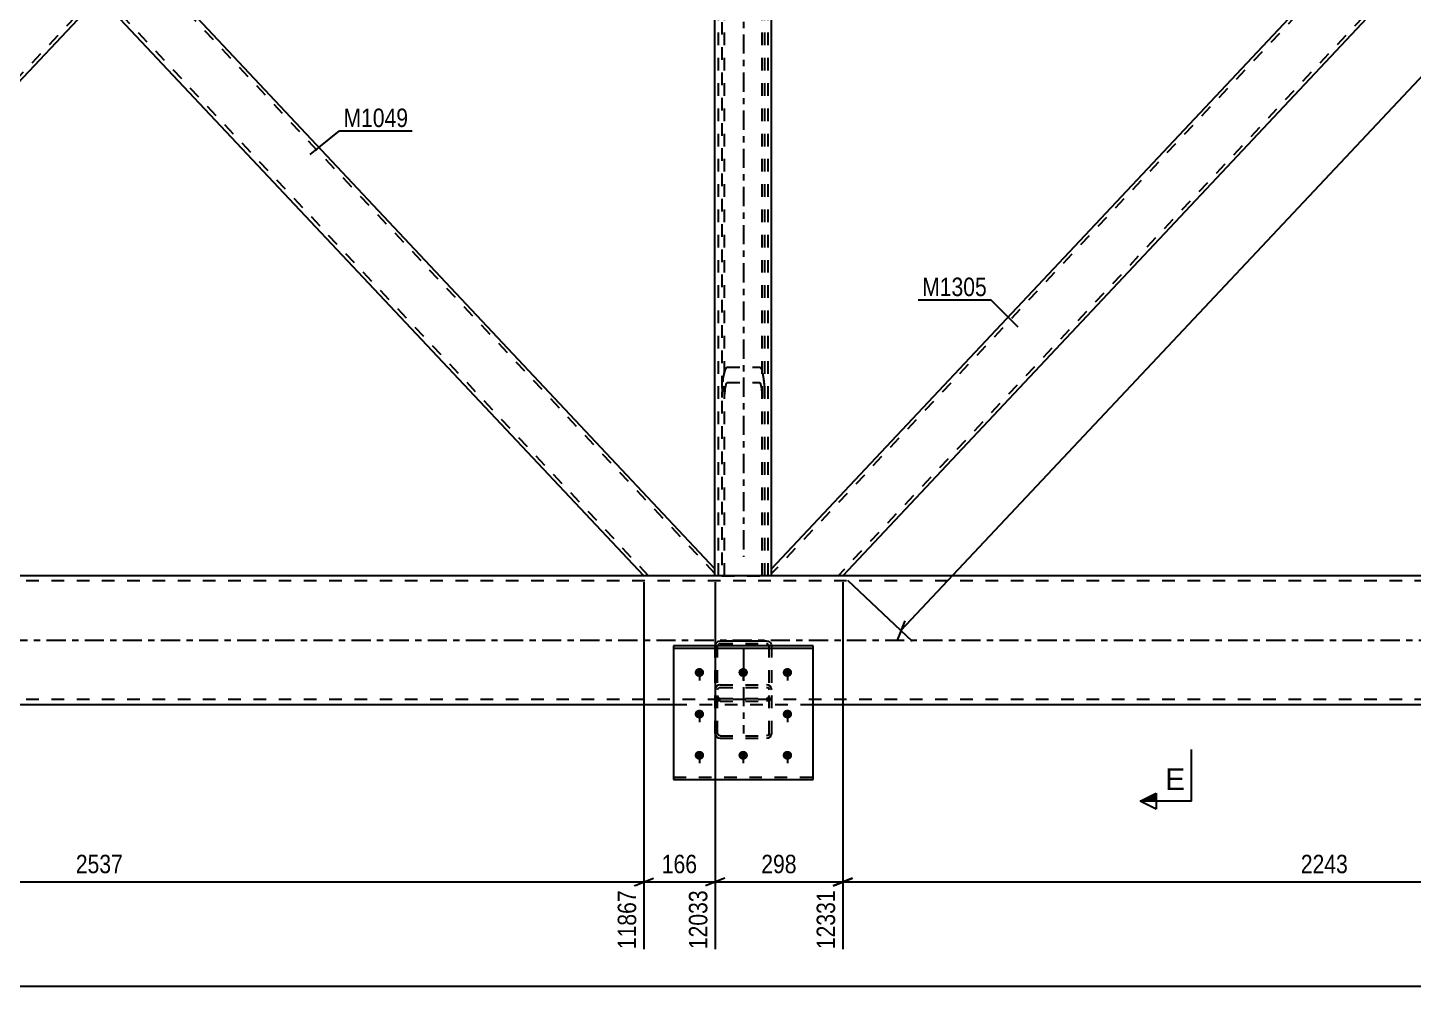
# Model space of a CAD drawing. Header units: millimetres. Extents: x -130 to 1059, y -611 to 230.
# Drawn here: x 655.5 to 870.6, y -266.4 to -117.6 of the extents above; entities that cross this region are included whole.
import ezdxf

# ---------------------------------------------------------------- set-up
doc = ezdxf.new("R2010")
doc.units = ezdxf.units.MM
doc.linetypes.add('DXK_LINE_DOT2', pattern=[3.9198, 1.9599, -1.9599])
doc.linetypes.add('DXK_LINE_DOT3', pattern=[5.9187, 2.979, -0.9799, 0.9799, -0.9799])
doc.styles.add('Arial', font='ARIAL.TTF', dxfattribs={"height": 0.2})
doc.styles.add('Arial Narrow', font='ARIALN.TTF', dxfattribs={"height": 0.2})

# ---------------------------------------------------------------- blocks, each defined once
blk = doc.blocks.new('Part-814407902-1482 - 1390')
at = {"color": 2, "linetype": 'Continuous'}
for p, q in [((762.71, -212.83), (763.01, -212.76)), ((763.01, -212.76), (770.21, -212.76)), ((770.21, -212.76), (770.52, -212.83)), ((762.22, -213.56), (762.27, -213.29)), ((770.95, -213.29), (771, -213.56))]:
    blk.add_line(p, q, dxfattribs=at)
at = {"color": 7, "linetype": 'DXK_LINE_DOT2'}
for p, q in [((762.21, -213.61), (762.22, -213.56)), ((762.21, -227.12), (762.21, -213.61)), ((762.64, -213.45), (762.61, -213.61)), ((762.61, -227.12), (762.61, -213.61)), ((762.73, -213.31), (762.64, -213.45)), ((762.86, -213.22), (762.73, -213.31)), ((763.01, -213.19), (762.86, -213.22)), ((763.01, -213.19), (770.21, -213.19)), ((770.37, -213.22), (770.21, -213.19)), ((770.49, -213.31), (770.37, -213.22)), ((770.58, -213.45), (770.49, -213.31)), ((770.61, -213.61), (770.58, -213.45)), ((770.61, -227.12), (770.61, -213.61)), ((771, -213.56), (771.01, -213.61)), ((771.01, -227.12), (771.01, -213.61)), ((762.27, -220.06), (762.21, -220.35)), ((762.27, -221.6), (762.21, -221.27)), ((762.45, -219.82), (762.27, -220.06)), ((762.71, -219.66), (762.45, -219.82)), ((762.61, -220.35), (762.64, -220.21)), ((762.61, -221.27), (762.64, -221.44)), ((762.64, -220.21), (762.73, -220.09)), ((762.64, -221.44), (762.73, -221.57)), ((763.01, -219.6), (762.71, -219.66)), ((762.73, -220.09), (762.86, -220.01)), ((762.73, -221.57), (762.86, -221.67)), ((762.86, -220.01), (763.01, -219.98)), ((763.01, -219.6), (770.21, -219.6)), ((763.01, -219.98), (770.21, -219.98)), ((770.52, -219.66), (770.21, -219.6)), ((770.21, -219.98), (770.37, -220.01)), ((770.37, -220.01), (770.49, -220.09)), ((770.37, -221.67), (770.49, -221.57)), ((770.49, -220.09), (770.58, -220.21)), ((770.49, -221.57), (770.58, -221.44)), ((770.78, -219.82), (770.52, -219.66)), ((770.58, -220.21), (770.61, -220.35)), ((770.58, -221.44), (770.61, -221.27)), ((770.95, -220.06), (770.78, -219.82)), ((771.01, -220.35), (770.95, -220.06)), ((771.01, -221.27), (770.95, -221.6)), ((763.01, -222.13), (762.71, -222.06)), ((762.86, -221.67), (763.01, -221.7)), ((763.01, -221.7), (770.21, -221.7)), ((763.01, -222.13), (770.21, -222.13)), ((770.21, -221.7), (770.37, -221.67)), ((770.52, -222.06), (770.21, -222.13)), ((762.21, -227.12), (762.27, -227.41)), ((762.27, -227.41), (762.45, -227.65)), ((762.45, -227.65), (762.71, -227.81)), ((762.64, -227.26), (762.61, -227.12)), ((762.73, -227.38), (762.64, -227.26)), ((762.71, -227.81), (763.01, -227.87)), ((762.86, -227.47), (762.73, -227.38)), ((763.01, -227.49), (762.86, -227.47)), ((763.01, -227.49), (770.21, -227.49)), ((763.01, -227.87), (770.21, -227.87)), ((770.37, -227.47), (770.21, -227.49)), ((770.21, -227.87), (770.52, -227.81)), ((770.49, -227.38), (770.37, -227.47)), ((770.58, -227.26), (770.49, -227.38)), ((770.52, -227.81), (770.78, -227.65)), ((770.61, -227.12), (770.58, -227.26)), ((770.78, -227.65), (770.95, -227.41)), ((770.95, -227.41), (771.01, -227.12))]:
    blk.add_line(p, q, dxfattribs=at)
at = {"color": 7, "linetype": 'DXK_LINE_DOT3'}
blk.add_line((766.61, -214.02), (766.61, -227.16), dxfattribs=at)
at = {"color": 2, "linetype": 'Continuous'}
for centre, start, end in [((763.05, -213.58), 114.3199, 159.2417), ((770.18, -213.58), 20.7583, 65.6801)]:
    blk.add_arc(centre, 0.827, start, end, dxfattribs=at)
at = {"color": 7, "linetype": 'DXK_LINE_DOT2'}
for centre, start, end in [((763.05, -221.31), 200.7583, 245.6801), ((770.18, -221.31), 294.3199, 339.2417)]:
    blk.add_arc(centre, 0.827, start, end, dxfattribs=at)
blk = doc.blocks.new('Part-814407902-1478 - 1390')
at = {"color": 7, "linetype": 'DXK_LINE_DOT2'}
for p, q in [((771, -10), (762.2, -10)), ((762.2, -11.18), (762.2, -10)), ((762.74, -202.67), (762.74, -10)), ((770.47, -202.67), (770.47, -10)), ((771, -11.18), (771, -10)), ((762.2, -202.67), (762.2, -201.57)), ((771, -202.67), (771, -201.57)), ((771, -202.67), (762.2, -202.67))]:
    blk.add_line(p, q, dxfattribs=at)
at = {"color": 2, "linetype": 'Continuous'}
for p, q in [((762.2, -201.57), (762.2, -11.18)), ((771, -201.57), (771, -11.18))]:
    blk.add_line(p, q, dxfattribs=at)
blk = doc.blocks.new('Part-814407902-1605 - 1390')
at = {"color": 2, "linetype": 'Continuous'}
for p, q in [((777.45, -213.56), (755.78, -213.56)), ((755.78, -213.56), (755.78, -234.28)), ((755.78, -213.92), (777.45, -213.92)), ((777.45, -234.28), (777.45, -213.56)), ((755.78, -234.28), (777.45, -234.28))]:
    blk.add_line(p, q, dxfattribs=at)
at = {"color": 7, "linetype": 'DXK_LINE_DOT2'}
blk.add_line((755.78, -233.92), (777.45, -233.92), dxfattribs=at)
blk = doc.blocks.new('Part-814407902-1548 - 1390')
at = {"color": 2, "linetype": 'Continuous'}
for p, q in [((672.64, -106.33), (666.6, -112.76)), ((762.2, -201.57), (672.64, -106.33)), ((751.16, -202.67), (666.6, -112.76)), ((762.2, -202.67), (762.2, -201.57))]:
    blk.add_line(p, q, dxfattribs=at)
at = {"color": 7, "linetype": 'DXK_LINE_DOT2'}
for p, q in [((762.2, -202.34), (672.28, -106.72)), ((666.97, -112.37), (667, -112.34)), ((751.89, -202.67), (666.97, -112.37)), ((762.2, -202.67), (751.16, -202.67))]:
    blk.add_line(p, q, dxfattribs=at)
blk = doc.blocks.new('Part-814407902-1557 - 1390')
at = {"color": 7, "linetype": 'DXK_LINE_DOT3'}
blk.add_line((766.61, 29.31), (766.61, -199.72), dxfattribs=at)
at = {"color": 7, "linetype": 'DXK_LINE_DOT2'}
for p, q in [((763.34, 20.57), (763.28, 20.45)), ((763.28, 20.45), (763.28, -202.67)), ((763.51, 20.68), (763.34, 20.57)), ((763.77, 20.74), (763.51, 20.68)), ((763.68, 20.45), (763.71, 20.51)), ((763.68, -202.67), (763.68, 20.45)), ((763.71, 20.51), (763.8, 20.56)), ((764.08, 20.77), (763.77, 20.74)), ((763.8, 20.56), (763.93, 20.6)), ((763.93, 20.6), (764.08, 20.61)), ((764.08, 20.77), (769.15, 20.77)), ((764.08, 20.61), (769.15, 20.61)), ((769.45, 20.74), (769.15, 20.77)), ((769.15, 20.61), (769.3, 20.6)), ((769.3, 20.6), (769.43, 20.56)), ((769.43, 20.56), (769.51, 20.51)), ((769.71, 20.68), (769.45, 20.74)), ((769.51, 20.51), (769.55, 20.45)), ((769.55, -202.67), (769.55, 20.45)), ((769.88, 20.57), (769.71, 20.68)), ((769.95, 20.45), (769.88, 20.57)), ((769.95, -202.67), (769.95, 20.45)), ((763.28, 18.45), (763.34, 18.33)), ((763.34, 18.33), (763.51, 18.23)), ((763.51, 18.23), (763.77, 18.16)), ((763.71, 18.39), (763.68, 18.45)), ((763.8, 18.34), (763.71, 18.39)), ((763.77, 18.16), (764.08, 18.14)), ((763.93, 18.31), (763.8, 18.34)), ((764.08, 18.3), (763.93, 18.31)), ((764.08, 18.3), (769.15, 18.3)), ((764.08, 18.14), (769.15, 18.14)), ((769.3, 18.31), (769.15, 18.3)), ((769.15, 18.14), (769.45, 18.16)), ((769.43, 18.34), (769.3, 18.31)), ((769.51, 18.39), (769.43, 18.34)), ((769.45, 18.16), (769.71, 18.23)), ((769.55, 18.45), (769.51, 18.39)), ((769.71, 18.23), (769.88, 18.33)), ((769.88, 18.33), (769.95, 18.45)), ((764.08, -170.32), (763.77, -170.67)), ((764.08, -170.32), (769.15, -170.32)), ((769.45, -170.67), (769.15, -170.32)), ((763.34, -173.21), (763.28, -175.01)), ((763.68, -175.01), (763.71, -174.11)), ((763.93, -172.84), (764.08, -172.66)), ((764.08, -172.66), (769.15, -172.66)), ((769.15, -172.66), (769.3, -172.84)), ((769.51, -174.11), (769.55, -175.01)), ((769.95, -175.01), (769.88, -173.21)), ((763.28, -202.67), (769.95, -202.67))]:
    blk.add_line(p, q, dxfattribs=at)
for centre, radius, start, end in [((772.8, -173.52), 9.47, 162.5062, 178.1392), ((760.42, -173.52), 9.47, 1.8608, 17.4938), ((768.44, -174.26), 4.73, 162.5062, 178.1392), ((764.78, -174.26), 4.73, 1.8608, 17.4938)]:
    blk.add_arc(centre, radius, start, end, dxfattribs=at)
blk = doc.blocks.new('Part-814407902-1667 - 1390')
at = {"color": 7, "linetype": 'DXK_LINE_DOT2'}
for p, q in [((931.6, -203.47), (-40, -203.47)), ((931.6, -221.87), (-40, -221.87)), ((777.45, -222.67), (755.78, -222.67))]:
    blk.add_line(p, q, dxfattribs=at)
at = {"color": 2, "linetype": 'Continuous'}
for p, q in [((923.6, -202.67), (204.27, -202.67)), ((755.78, -222.67), (377.45, -222.67)), ((923.6, -222.67), (777.45, -222.67))]:
    blk.add_line(p, q, dxfattribs=at)
at = {"color": 7, "linetype": 'DXK_LINE_DOT3'}
blk.add_line((-40, -212.67), (931.6, -212.67), dxfattribs=at)
blk = doc.blocks.new('Bolt-814407902-1800 - 1390')
at = {"linetype": 'Continuous'}
for points in [[(759.78, -216.99), (759.93, -217), (760.08, -217.05), (760.21, -217.12), (760.32, -217.22), (760.41, -217.33), (760.48, -217.47), (760.51, -217.61), (760.51, -217.75), (760.48, -217.89), (760.41, -218.02), (760.32, -218.14), (760.21, -218.24), (760.08, -218.31), (759.93, -218.35), (759.78, -218.37), (759.63, -218.35), (759.48, -218.31), (759.35, -218.24), (759.23, -218.14), (759.14, -218.02), (759.08, -217.89), (759.05, -217.75), (759.05, -217.61), (759.08, -217.47), (759.14, -217.33), (759.23, -217.22), (759.35, -217.12), (759.48, -217.05), (759.63, -217)], [(766.58, -216.99), (766.73, -217), (766.88, -217.05), (767.01, -217.12), (767.12, -217.22), (767.21, -217.33), (767.28, -217.47), (767.31, -217.61), (767.31, -217.75), (767.28, -217.89), (767.21, -218.02), (767.12, -218.14), (767.01, -218.24), (766.88, -218.31), (766.73, -218.35), (766.58, -218.37), (766.43, -218.35), (766.28, -218.31), (766.15, -218.24), (766.03, -218.14), (765.94, -218.02), (765.88, -217.89), (765.85, -217.75), (765.85, -217.61), (765.88, -217.47), (765.94, -217.33), (766.03, -217.22), (766.15, -217.12), (766.28, -217.05), (766.43, -217)], [(773.45, -216.99), (773.6, -217), (773.74, -217.05), (773.88, -217.12), (773.99, -217.22), (774.08, -217.33), (774.14, -217.47), (774.17, -217.61), (774.17, -217.75), (774.14, -217.89), (774.08, -218.02), (773.99, -218.14), (773.88, -218.24), (773.74, -218.31), (773.6, -218.35), (773.45, -218.37), (773.29, -218.35), (773.15, -218.31), (773.01, -218.24), (772.9, -218.14), (772.81, -218.02), (772.75, -217.89), (772.72, -217.75), (772.72, -217.61), (772.75, -217.47), (772.81, -217.33), (772.9, -217.22), (773.01, -217.12), (773.15, -217.05), (773.29, -217)], [(759.78, -223.44), (759.93, -223.46), (760.08, -223.5), (760.21, -223.57), (760.32, -223.67), (760.41, -223.79), (760.48, -223.92), (760.51, -224.06), (760.51, -224.2), (760.48, -224.34), (760.41, -224.48), (760.32, -224.59), (760.21, -224.69), (760.08, -224.76), (759.93, -224.81), (759.78, -224.82), (759.63, -224.81), (759.48, -224.76), (759.35, -224.69), (759.23, -224.59), (759.14, -224.48), (759.08, -224.34), (759.05, -224.2), (759.05, -224.06), (759.08, -223.92), (759.14, -223.79), (759.23, -223.67), (759.35, -223.57), (759.48, -223.5), (759.63, -223.46)], [(773.45, -223.44), (773.6, -223.46), (773.74, -223.5), (773.88, -223.57), (773.99, -223.67), (774.08, -223.79), (774.14, -223.92), (774.17, -224.06), (774.17, -224.2), (774.14, -224.34), (774.08, -224.48), (773.99, -224.59), (773.88, -224.69), (773.74, -224.76), (773.6, -224.81), (773.45, -224.82), (773.29, -224.81), (773.15, -224.76), (773.01, -224.69), (772.9, -224.59), (772.81, -224.48), (772.75, -224.34), (772.72, -224.2), (772.72, -224.06), (772.75, -223.92), (772.81, -223.79), (772.9, -223.67), (773.01, -223.57), (773.15, -223.5), (773.29, -223.46)], [(759.78, -229.83), (759.93, -229.85), (760.08, -229.89), (760.21, -229.96), (760.32, -230.06), (760.41, -230.18), (760.48, -230.31), (760.51, -230.45), (760.51, -230.59), (760.48, -230.73), (760.41, -230.87), (760.32, -230.98), (760.21, -231.08), (760.08, -231.15), (759.93, -231.2), (759.78, -231.21), (759.63, -231.2), (759.48, -231.15), (759.35, -231.08), (759.23, -230.98), (759.14, -230.87), (759.08, -230.73), (759.05, -230.59), (759.05, -230.45), (759.08, -230.31), (759.14, -230.18), (759.23, -230.06), (759.35, -229.96), (759.48, -229.89), (759.63, -229.85)], [(766.58, -229.83), (766.73, -229.85), (766.88, -229.89), (767.01, -229.96), (767.12, -230.06), (767.21, -230.18), (767.28, -230.31), (767.31, -230.45), (767.31, -230.59), (767.28, -230.73), (767.21, -230.87), (767.12, -230.98), (767.01, -231.08), (766.88, -231.15), (766.73, -231.2), (766.58, -231.21), (766.43, -231.2), (766.28, -231.15), (766.15, -231.08), (766.03, -230.98), (765.94, -230.87), (765.88, -230.73), (765.85, -230.59), (765.85, -230.45), (765.88, -230.31), (765.94, -230.18), (766.03, -230.06), (766.15, -229.96), (766.28, -229.89), (766.43, -229.85)], [(773.45, -229.83), (773.6, -229.85), (773.74, -229.89), (773.88, -229.96), (773.99, -230.06), (774.08, -230.18), (774.14, -230.31), (774.17, -230.45), (774.17, -230.59), (774.14, -230.73), (774.08, -230.87), (773.99, -230.98), (773.88, -231.08), (773.74, -231.15), (773.6, -231.2), (773.45, -231.21), (773.29, -231.2), (773.15, -231.15), (773.01, -231.08), (772.9, -230.98), (772.81, -230.87), (772.75, -230.73), (772.72, -230.59), (772.72, -230.45), (772.75, -230.31), (772.81, -230.18), (772.9, -230.06), (773.01, -229.96), (773.15, -229.89), (773.29, -229.85)]]:
    blk.add_hatch(color=1, dxfattribs=at).paths.add_polyline_path(points)
at = {"color": 1, "linetype": 'Continuous'}
for p, q in [((759.78, -217.02), (759.78, -218.91)), ((766.58, -217.02), (766.58, -218.91)), ((773.45, -217.02), (773.45, -218.91)), ((759.78, -223.47), (759.78, -225.36)), ((773.45, -223.47), (773.45, -225.36)), ((759.78, -229.86), (759.78, -231.75)), ((766.58, -229.86), (766.58, -231.75)), ((773.45, -229.86), (773.45, -231.75))]:
    blk.add_line(p, q, dxfattribs=at)
blk = doc.blocks.new('Part-814407902-1908 - 1390')
at = {"color": 7, "linetype": 'DXK_LINE_DOT2'}
for p, q in [((951.89, -10), (771, -202.34)), ((962.2, -10.32), (781.32, -202.67)), ((962.2, -10), (951.16, -10)), ((866.6, -99.91), (860.56, -106.33)), ((782.05, -202.67), (771, -202.67))]:
    blk.add_line(p, q, dxfattribs=at)
at = {"color": 2, "linetype": 'Continuous'}
for p, q in [((951.16, -10), (866.6, -99.91)), ((962.2, -11.1), (962.2, -10)), ((962.2, -11.1), (782.05, -202.67)), ((771, -201.57), (860.56, -106.33)), ((771, -202.67), (771, -201.57))]:
    blk.add_line(p, q, dxfattribs=at)
blk = doc.blocks.new('Part-814407902-1918 - 1390')
at = {"color": 7, "linetype": 'DXK_LINE_DOT2'}
for p, q in [((751.89, -10), (571, -202.34)), ((762.2, -10.32), (581.32, -202.67)), ((762.2, -10), (751.16, -10)), ((762.2, -11.1), (762.2, -10)), ((762.2, -11.1), (762.13, -11.18)), ((666.6, -99.91), (660.56, -106.33)), ((672.64, -106.33), (666.6, -112.76)), ((582.05, -202.67), (571, -202.67))]:
    blk.add_line(p, q, dxfattribs=at)
at = {"color": 2, "linetype": 'Continuous'}
for p, q in [((751.16, -10), (666.6, -99.91)), ((762.13, -11.18), (672.64, -106.33)), ((660.56, -106.33), (571, -201.57)), ((666.6, -112.76), (582.05, -202.67)), ((571, -202.67), (571, -201.57))]:
    blk.add_line(p, q, dxfattribs=at)
blk = doc.blocks.new('StraightDimension-814407902-2395 - 1390')
at = {"color": 7, "linetype": 'Continuous'}
for p, q in [((962.93, -10.69), (973.54, -20.66)), ((791.08, -211.16), (971.79, -19.01)), ((971.2, -20.52), (972.38, -17.51)), ((782.78, -203.35), (792.83, -212.81)), ((791.67, -209.66), (790.49, -212.67))]:
    blk.add_line(p, q, dxfattribs=at)
at = {"color": 0}
blk.add_wipeout([(884.35, -110.9), (881.29, -108.02), (874.37, -115.37), (877.43, -118.25)], dxfattribs=at)
at = {"color": 3, "style": 'Arial'}
blk.add_text('3957', height=2.865, rotation=46.7591, dxfattribs=at).set_placement((877.4, -117.4))
blk = doc.blocks.new('StraightDimension-814407902-2446 - 1390')
at = {"color": 7, "linetype": 'Continuous'}
blk.add_line((-40, -266.36), (999.98, -266.36), dxfattribs=at)
blk = doc.blocks.new('StraightDimension-814407902-31399 - 1390')
at = {"color": 7, "linetype": 'Continuous'}
for p, q in [((762.21, -203.67), (762.21, -260.61)), ((782.05, -203.67), (782.05, -260.61)), ((763.71, -249.57), (760.71, -250.77)), ((780.55, -250.77), (783.55, -249.57)), ((762.21, -250.17), (782.05, -250.17))]:
    blk.add_line(p, q, dxfattribs=at)
at = {"color": 0}
blk.add_wipeout([(775.47, -249.42), (775.47, -245.22), (768.79, -245.22), (768.79, -249.42)], dxfattribs=at)
at = {"color": 0, "linetype": 'Continuous'}
blk.add_wipeout([(781.45, -250.87), (777.25, -250.87), (777.25, -261.21), (781.45, -261.21)], dxfattribs=at)
at = {"color": 3, "style": 'Arial Narrow'}
blk.add_text('298', height=2.863, dxfattribs=at).set_placement((769.39, -248.82))
at = {"color": 3, "linetype": 'Continuous', "style": 'Arial Narrow'}
blk.add_text('12331', height=2.863, rotation=90.0002, dxfattribs=at).set_placement((780.85, -260.61))
blk = doc.blocks.new('StraightDimension-814407902-31398 - 1390')
at = {"color": 7, "linetype": 'Continuous'}
for p, q in [((782.05, -203.67), (782.05, -260.61)), ((931.6, -231.67), (931.6, -260.61)), ((783.55, -249.57), (780.55, -250.77)), ((930.1, -250.77), (933.1, -249.57)), ((782.05, -250.17), (931.6, -250.17))]:
    blk.add_line(p, q, dxfattribs=at)
at = {"color": 0}
blk.add_wipeout([(861.08, -249.42), (861.08, -245.22), (852.57, -245.22), (852.57, -249.42)], dxfattribs=at)
at = {"color": 0, "linetype": 'Continuous'}
blk.add_wipeout([(931, -250.87), (926.8, -250.87), (926.8, -261.21), (931, -261.21)], dxfattribs=at)
at = {"color": 3, "style": 'Arial Narrow'}
blk.add_text('2243', height=2.863, dxfattribs=at).set_placement((853.17, -248.82))
at = {"color": 3, "linetype": 'Continuous', "style": 'Arial Narrow'}
blk.add_text('14574', height=2.863, rotation=90.0002, dxfattribs=at).set_placement((930.4, -260.61))
blk = doc.blocks.new('StraightDimension-814407902-31400 - 1390')
at = {"color": 7, "linetype": 'Continuous'}
for p, q in [((751.16, -203.67), (751.16, -260.61)), ((762.21, -203.67), (762.21, -260.61)), ((749.66, -250.77), (752.66, -249.57)), ((763.71, -249.57), (760.71, -250.77)), ((751.16, -250.17), (762.21, -250.17))]:
    blk.add_line(p, q, dxfattribs=at)
at = {"color": 0}
blk.add_wipeout([(760.03, -249.42), (760.03, -245.22), (753.34, -245.22), (753.34, -249.42)], dxfattribs=at)
at = {"color": 0, "linetype": 'Continuous'}
blk.add_wipeout([(761.61, -250.87), (757.41, -250.87), (757.41, -261.21), (761.61, -261.21)], dxfattribs=at)
at = {"color": 3, "style": 'Arial Narrow'}
blk.add_text('166', height=2.863, dxfattribs=at).set_placement((753.94, -248.82))
at = {"color": 3, "linetype": 'Continuous', "style": 'Arial Narrow'}
blk.add_text('12033', height=2.863, rotation=90.0002, dxfattribs=at).set_placement((761.01, -260.61))
blk = doc.blocks.new('StraightDimension-814407902-31401 - 1390')
at = {"color": 7, "linetype": 'Continuous'}
for p, q in [((582.05, -203.67), (582.05, -258.78)), ((751.16, -203.67), (751.16, -260.61)), ((583.55, -249.57), (580.55, -250.77)), ((749.66, -250.77), (752.66, -249.57)), ((582.05, -250.17), (751.16, -250.17))]:
    blk.add_line(p, q, dxfattribs=at)
at = {"color": 0}
blk.add_wipeout([(670.86, -249.42), (670.86, -245.22), (662.35, -245.22), (662.35, -249.42)], dxfattribs=at)
at = {"color": 0, "linetype": 'Continuous'}
blk.add_wipeout([(750.56, -250.87), (746.36, -250.87), (746.36, -261.21), (750.56, -261.21)], dxfattribs=at)
at = {"color": 3, "style": 'Arial Narrow'}
blk.add_text('2537', height=2.863, dxfattribs=at).set_placement((662.95, -248.82))
at = {"color": 3, "linetype": 'Continuous', "style": 'Arial Narrow'}
blk.add_text('11867', height=2.863, rotation=90.0002, dxfattribs=at).set_placement((749.96, -260.61))
blk = doc.blocks.new('Mark-814407902-1544 - 1390')
at = {"color": 0}
blk.add_wipeout([(714.57, -133.04), (714.57, -130.04), (704.51, -130.04), (704.51, -133.04)], dxfattribs=at)
blk.add_wipeout([(714.57, -133.04), (714.57, -130.04), (704.51, -130.04), (704.51, -133.04)], dxfattribs=at)
at = {"color": 30, "linetype": 'Continuous'}
for p, q in [((699.33, -137.32), (703.91, -133.64)), ((703.91, -133.64), (715.17, -133.64))]:
    blk.add_line(p, q, dxfattribs=at)
at = {"color": 3, "style": 'Arial Narrow'}
blk.add_text('M1049', height=2.863, dxfattribs=at).set_placement((704.51, -133.04))
blk = doc.blocks.new('Mark-814407902-1904 - 1390')
at = {"color": 0}
blk.add_wipeout([(804.42, -159.27), (804.42, -156.27), (794.37, -156.27), (794.37, -159.27)], dxfattribs=at)
blk.add_wipeout([(804.42, -159.27), (804.42, -156.27), (794.37, -156.27), (794.37, -159.27)], dxfattribs=at)
at = {"color": 30, "linetype": 'Continuous'}
for p in [(793.77, -159.87), (809.26, -164.11)]:
    blk.add_line(p, (805.02, -159.87), dxfattribs=at)
at = {"color": 3, "style": 'Arial Narrow'}
blk.add_text('M1305', height=2.863, dxfattribs=at).set_placement((794.37, -159.27))
blk = doc.blocks.new('SectionMark-814407902-3217 - 1390')
at = {"linetype": 'Continuous'}
for points in [[(830.7, 34.26), (830.7, 33.01), (828.2, 34.26)], [(830.7, -236.39), (830.7, -237.64), (828.2, -237.64)]]:
    blk.add_hatch(color=6, dxfattribs=at).paths.add_polyline_path(points)
at = {"color": 6, "linetype": 'Continuous'}
for p, q in [((828.2, 34.26), (830.7, 35.51)), ((830.7, 33.01), (830.7, 35.51)), ((836.2, 34.26), (828.2, 34.26)), ((828.2, 34.26), (830.7, 33.01)), ((828.2, -237.64), (830.7, -236.39)), ((830.7, -236.39), (830.7, -238.89)), ((836.2, -237.64), (828.2, -237.64)), ((830.7, -238.89), (828.2, -237.64))]:
    blk.add_line(p, q, dxfattribs=at)
at = {"color": 0, "linetype": 'Continuous'}
for points in [[(835.2, 29.01), (835.2, 32.51), (832.09, 32.51), (832.09, 29.01)], [(835.2, -235.89), (835.2, -232.39), (832.09, -232.39), (832.09, -235.89)]]:
    blk.add_wipeout(points, dxfattribs=at)
at = {"color": 6, "linetype": 'Continuous'}
for p, q in [((836.2, 34.26), (836.2, 26.26)), ((836.2, -237.64), (836.2, -229.64))]:
    blk.add_line(p, q, dxfattribs=at)
at = {"color": 3, "linetype": 'Continuous', "style": 'Arial'}
for p in [(832.09, 29.01), (832.09, -235.89)]:
    blk.add_text('E', height=3.34, dxfattribs=at).set_placement(p)

msp = doc.modelspace()

# ---------------------------------------------------------------- block references
for name in ['Part-814407902-1557 - 1390', 'Part-814407902-1918 - 1390', 'Part-814407902-1478 - 1390', 'Part-814407902-1908 - 1390', 'Part-814407902-1548 - 1390', 'Part-814407902-1667 - 1390', 'Part-814407902-1482 - 1390', 'Part-814407902-1605 - 1390', 'Bolt-814407902-1800 - 1390']:
    msp.add_blockref(name, (0, 0))

# ---------------------------------------------------------------- next in the draw order: block references
msp.add_blockref('StraightDimension-814407902-2395 - 1390', (0, 0))

# ---------------------------------------------------------------- next in the draw order: block references
msp.add_blockref('StraightDimension-814407902-2446 - 1390', (0, 0))

# ---------------------------------------------------------------- next in the draw order: block references
for name in ['Mark-814407902-1544 - 1390', 'Mark-814407902-1904 - 1390', 'StraightDimension-814407902-31399 - 1390']:
    msp.add_blockref(name, (0, 0))

# ---------------------------------------------------------------- next in the draw order: block references
for name in ['StraightDimension-814407902-31400 - 1390', 'StraightDimension-814407902-31398 - 1390']:
    msp.add_blockref(name, (0, 0))

# ---------------------------------------------------------------- next in the draw order: block references
for name in ['SectionMark-814407902-3217 - 1390', 'StraightDimension-814407902-31401 - 1390']:
    msp.add_blockref(name, (0, 0))

doc.saveas('drawing.dxf')
